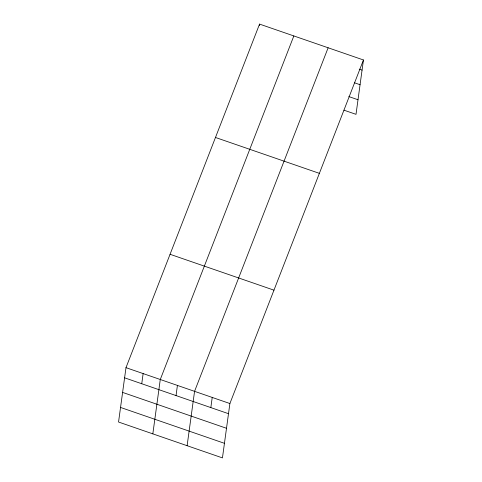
<?xml version="1.0" encoding="UTF-8"?>
<svg xmlns="http://www.w3.org/2000/svg" width="482" height="482" viewBox="0 0 482 482"><rect width="100%" height="100%" fill="white"/><g stroke="black" fill="none" stroke-linecap="round" stroke-linejoin="round"><path stroke-width="0.72" d="M125.989 367.664L118.548 422.027L222.449 457.9L229.89 403.536L363.452 59.973L259.551 24.1L125.989 367.664L229.89 403.536M141.744 383.738L143.136 373.586M152.83 433.866L160.277 379.503L293.839 35.939M176.032 395.577L177.424 385.419M187.118 445.705L194.565 391.342L328.128 47.778M259.358 25.552L259.551 24.1M210.839 407.597L212.231 397.439M363.452 59.973L356.011 114.336L343.997 110.191M359.241 69.155L362.066 70.131M354.415 82.765L360.066 84.718M348.823 96.575L358.006 99.75M215.478 137.478L319.379 173.351M170.068 254.291L273.969 290.164M124.603 377.822L228.504 413.695M122.603 392.408L226.504 428.281M120.542 407.441L224.443 443.313"/></g></svg>
